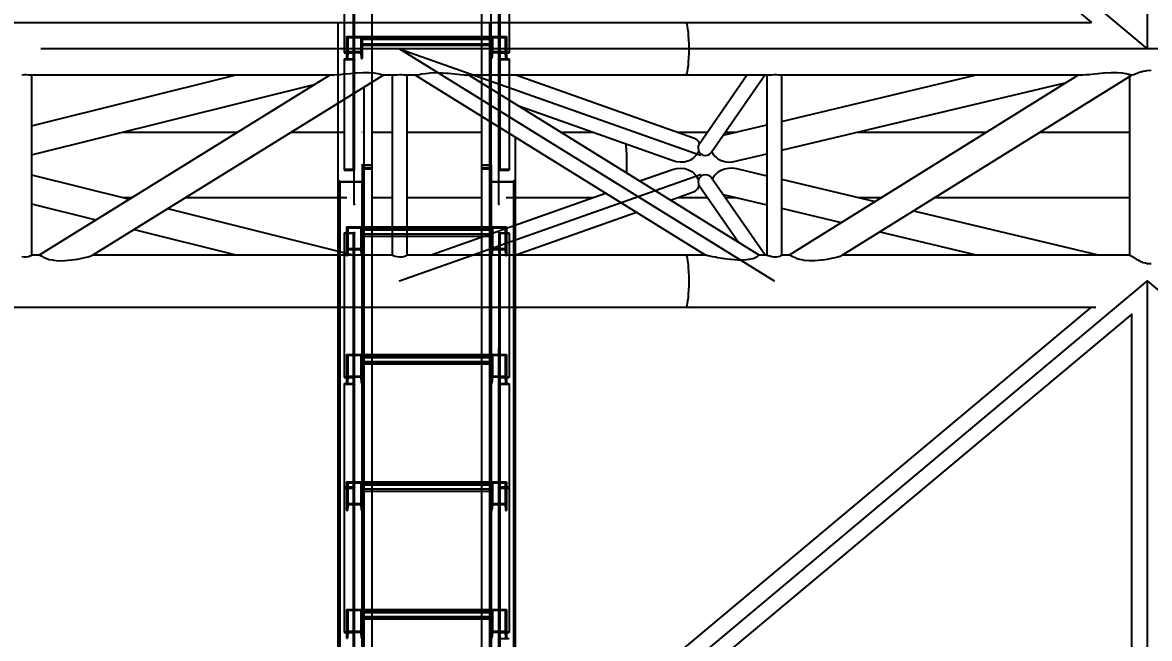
# Model space of a CAD drawing. Header units: millimetres. Extents: x 150209.93 to 150215.05, y 136675.65 to 136679.93.
# Drawn here: x 150213.7888 to 150213.9636, y 136676.7373 to 136676.8328 of the extents above; entities that cross this region are included whole.
import ezdxf

# ---------------------------------------------------------------- set-up
doc = ezdxf.new("R2010")
doc.units = ezdxf.units.MM
doc.header["$LTSCALE"] = 0.25
for name, pattern in [('CENTER', [50.8, 31.75, -6.35, 6.35, -6.35]), ('XKITLINE00', [0]), ('XKITLINE02', [4, 2, -2]), ('XKITLINE03', [6, 3, -1, 1, -1])]:
    doc.linetypes.add(name, pattern=pattern)
doc.styles.add('ROMANS', font='romans.shx')
doc.dimstyles.new('MD300', dxfattribs={"dimtxt": 2.5, "dimasz": 2.5, "dimexe": 1, "dimexo": 1, "dimgap": 0.5, "dimtad": 1, "dimdec": 1, "dimlfac": 50, "dimrnd": 0.5, "dimdsep": 46, "dimtxsty": 'ROMANS', "dimcen": 1, "dimclrd": 146, "dimclre": 146, "dimclrt": 30, "dimadec": 1, "dimazin": 2, "dimtfac": 1, "dimtdec": 1, "dimtmove": 0, "dimatfit": 1, "dimfxl": 1, "dimtolj": 1, "dimtzin": 0, "dimlwd": -1, "dimlwe": -1, "dimarcsym": 0})

# ---------------------------------------------------------------- blocks, each defined once
blk = doc.blocks.new('çatıı')
at = {"color": 116, "linetype": 'XKITLINE02', "true_color": 0x136734}
for p, q in [((24564.99, 7540.27), (24564.99, 5898.21)), ((24565.85, 7540.13), (24565.85, 5898.35)), ((24664.15, 7540.13), (24664.15, 5898.35)), ((24665, 7540.27), (24665, 5898.21)), ((24547.15, 7532.54), (24547.15, 5888.14)), ((24547.68, 7532), (24547.68, 5887.3)), ((24564.91, 7532), (24564.92, 5887.3)), ((24565.45, 7532.54), (24565.45, 5888.14)), ((24566.3, 7532.54), (24566.3, 5960.34)), ((24664.54, 7532.54), (24664.54, 5888.14)), ((24665.07, 7532), (24665.07, 5887.3)), ((24682.31, 7532), (24682.31, 5887.3)), ((24682.84, 7532.54), (24682.84, 5888.14)), ((24683.69, 7532.54), (24683.69, 5921.85)), ((24657.5, 7484.98), (24657.5, 5900.19)), ((24572.5, 7470.57), (24572.5, 5900.19)), ((24551, 6095.14), (24551, 5987.08)), ((24551, 6094.62), (24551, 5987.08)), ((24558.2, 6094.62), (24558.2, 5982.4)), ((24559, 6095.14), (24559, 5982.4)), ((24670.98, 6095.14), (24670.98, 5982.4)), ((24671.78, 6094.62), (24671.78, 5982.4)), ((24678.98, 6095.14), (24678.98, 5987.08)), ((24546.3, 6010.57), (24546.3, 5888.14)), ((24572.5, 6010.57), (24572.5, 5964.17)), ((24657.5, 6010.57), (24657.5, 5938.07)), ((24663.69, 6010.57), (24663.69, 5888.14)), ((24552.99, 5999.64), (24552.99, 5988.09)), ((24552.99, 5999.64), (24552.99, 5994.17)), ((24552.99, 5999.64), (24564.99, 5999.64)), ((24552.99, 5994.17), (24552.99, 5982.61)), ((24552.99, 5994.17), (24553.67, 5994.17)), ((24554.06, 5998.95), (24553.67, 5994.17)), ((24553.67, 5994.17), (24553.67, 5982.61)), ((24554.06, 5998.95), (24554.06, 5987.39)), ((24554.06, 5998.95), (24563.93, 5998.95)), ((24563.93, 5998.95), (24563.93, 5987.39)), ((24563.93, 5998.95), (24564.31, 5994.17)), ((24564.31, 5994.17), (24564.31, 5982.61)), ((24564.31, 5994.17), (24564.99, 5994.17)), ((24564.99, 5999.64), (24564.99, 5988.09)), ((24564.99, 5999.64), (24564.99, 5994.17)), ((24564.99, 5999.64), (24664.97, 5999.64)), ((24564.99, 5999.64), (24564.99, 5992.94)), ((24564.99, 5998.84), (24664.97, 5998.84)), ((24564.99, 5998.41), (24664.97, 5998.41)), ((24564.99, 5997.82), (24664.97, 5997.82)), ((24564.99, 5994.17), (24564.99, 5982.61)), ((24564.99, 5994.17), (24664.97, 5994.17)), ((24564.99, 5994.1), (24664.97, 5994.1)), ((24664.97, 5999.64), (24664.97, 5992.94)), ((24664.97, 5999.64), (24664.97, 5994.17)), ((24664.97, 5999.64), (24676.97, 5999.64)), ((24664.97, 5999.64), (24664.97, 5988.09)), ((24664.97, 5994.17), (24665.65, 5994.17)), ((24664.97, 5994.17), (24664.97, 5982.61)), ((24666.04, 5998.95), (24665.65, 5994.17)), ((24665.65, 5994.17), (24665.65, 5982.61)), ((24666.04, 5998.95), (24675.91, 5998.95)), ((24666.04, 5998.95), (24666.04, 5987.39)), ((24675.91, 5998.95), (24676.29, 5994.17)), ((24675.91, 5998.95), (24675.91, 5987.39)), ((24676.29, 5994.17), (24676.97, 5994.17)), ((24676.29, 5994.17), (24676.29, 5982.61)), ((24676.97, 5999.64), (24676.97, 5994.17)), ((24676.97, 5999.64), (24676.97, 5988.09)), ((24676.97, 5994.17), (24676.97, 5982.61)), ((24551, 5987.6), (24559, 5987.6)), ((24551, 5987.08), (24558.2, 5987.08)), ((24552.99, 5988.09), (24552.99, 5982.61)), ((24552.99, 5988.09), (24564.99, 5988.09)), ((24554.06, 5987.39), (24553.67, 5982.61)), ((24554.06, 5987.39), (24563.93, 5987.39)), ((24558.2, 5988.18), (24558.2, 5896.84)), ((24558.2, 5988.18), (24559, 5988.18)), ((24558.2, 5987.08), (24558.2, 5982.4)), ((24559, 5988.18), (24559, 5896.2)), ((24563.93, 5987.39), (24564.31, 5982.61)), ((24564.99, 5993.01), (24664.97, 5993.01)), ((24564.99, 5992.94), (24664.97, 5992.94)), ((24564.99, 5988.09), (24564.99, 5982.61)), ((24664.97, 5988.09), (24664.97, 5982.61)), ((24664.97, 5988.09), (24676.97, 5988.09)), ((24666.04, 5987.39), (24665.65, 5982.61)), ((24666.04, 5987.39), (24675.91, 5987.39)), ((24670.98, 5988.18), (24670.98, 5980.12)), ((24670.98, 5988.18), (24671.78, 5988.18)), ((24670.98, 5988.18), (24670.98, 5896.2)), ((24670.98, 5987.6), (24678.98, 5987.6)), ((24671.78, 5988.18), (24671.78, 5982.46)), ((24671.78, 5988.18), (24671.78, 5896.84)), ((24671.78, 5987.08), (24678.98, 5987.08)), ((24675.91, 5987.39), (24676.29, 5982.61)), ((24676.97, 5988.09), (24676.97, 5982.61)), ((24551, 5982.46), (24551, 5896.2)), ((24551, 5982.46), (24558.2, 5982.46)), ((24551, 5981.82), (24559, 5981.82)), ((24552.99, 5982.61), (24553.67, 5982.61)), ((24558.2, 5982.4), (24559, 5982.4)), ((24564.31, 5982.61), (24564.99, 5982.61)), ((24664.97, 5982.61), (24665.65, 5982.61)), ((24670.98, 5982.4), (24671.78, 5982.4)), ((24670.98, 5981.82), (24678.98, 5981.82)), ((24671.78, 5982.46), (24678.98, 5982.46)), ((24676.29, 5982.61), (24676.97, 5982.61)), ((24678.98, 5982.46), (24678.98, 5980.12)), ((24678.98, 5982.46), (24678.98, 5896.2)), ((24558.2, 5902.56), (24559, 5902.56)), ((24558.2, 5902.56), (24558.2, 5896.84)), ((24559, 5902.56), (24559, 5896.2)), ((24564.99, 5900.27), (24572.5, 5900.27)), ((24564.99, 5900.27), (24564.99, 5887.43)), ((24564.99, 5900.27), (24572.5, 5900.27)), ((24564.99, 5898.21), (24564.99, 4257.26)), ((24564.99, 5898.21), (24566.3, 5898.21)), ((24564.99, 5897.26), (24566.3, 5897.26)), ((24565.85, 5900.13), (24572.5, 5900.19)), ((24565.85, 5900.07), (24572.5, 5900.15)), ((24565.85, 5900.07), (24565.85, 5856.9)), ((24565.85, 5898.35), (24572.5, 5898.3)), ((24565.85, 5898.21), (24565.85, 4257.47)), ((24565.85, 5897.47), (24566.3, 5897.46)), ((24572.5, 5900.27), (24572.5, 5897.39)), ((24572.5, 5900.27), (24572.5, 5900.19)), ((24572.5, 5897.39), (24572.5, 5858.38)), ((24572.5, 5897.26), (24572.5, 5789.97)), ((24657.5, 5900.27), (24665, 5900.27)), ((24657.5, 5900.27), (24657.5, 5898.21)), ((24657.5, 5900.27), (24665, 5900.27)), ((24657.5, 5900.27), (24657.5, 5900.19)), ((24657.5, 5900.19), (24664.15, 5900.13)), ((24657.5, 5900.15), (24664.15, 5900.07)), ((24657.5, 5898.3), (24664.15, 5898.35)), ((24657.5, 5898.3), (24657.5, 5898.21)), ((24657.5, 5897.39), (24657.5, 4260.15)), ((24663.69, 5898.21), (24665, 5898.21)), ((24663.69, 5897.46), (24664.15, 5897.47)), ((24663.69, 5897.26), (24665, 5897.26)), ((24664.15, 5900.07), (24664.15, 4257.47)), ((24665, 5900.27), (24665, 4257.26)), ((24670.98, 5902.56), (24671.78, 5902.56)), ((24551, 5896.84), (24558.2, 5896.84)), ((24551, 5896.84), (24551, 5896.2)), ((24551, 5896.2), (24559, 5896.2)), ((24670.98, 5896.2), (24678.98, 5896.2)), ((24671.78, 5896.84), (24678.98, 5896.84)), ((24546.3, 5888.14), (24547.15, 5888.14)), ((24546.3, 5888.14), (24546.3, 5887.19)), ((24546.3, 5888.14), (24547.15, 5888.14)), ((24547.15, 5888.14), (24547.15, 4258.3)), ((24547.15, 5888.14), (24547.68, 5887.3)), ((24547.15, 5888.14), (24547.68, 5887.3)), ((24547.68, 5887.3), (24547.68, 4257.8)), ((24547.68, 5887.3), (24564.91, 5887.3)), ((24547.68, 5887.3), (24564.92, 5887.3)), ((24565.45, 5888.14), (24564.91, 5887.3)), ((24564.91, 5887.3), (24564.92, 4257.8)), ((24565.45, 5888.14), (24564.92, 5887.3)), ((24565.45, 5888.14), (24565.45, 4258.3)), ((24565.45, 5888.14), (24566.3, 5888.14)), ((24565.45, 5888.14), (24566.3, 5888.14)), ((24566.3, 5888.14), (24566.3, 4320.34)), ((24663.69, 5888.14), (24664.54, 5888.14)), ((24663.69, 5888.14), (24663.69, 5887.19)), ((24663.69, 5888.14), (24664.54, 5888.14)), ((24664.54, 5888.14), (24664.54, 4187.82)), ((24664.54, 5888.14), (24665.07, 5887.3)), ((24664.54, 5888.14), (24665.07, 5887.3)), ((24665.07, 5887.3), (24665.07, 4186.75)), ((24665.07, 5887.3), (24682.31, 5887.3)), ((24665.07, 5887.3), (24682.31, 5887.3)), ((24682.84, 5888.14), (24682.31, 5887.3)), ((24682.84, 5888.14), (24682.31, 5887.3)), ((24682.31, 5887.3), (24682.31, 4203.68)), ((24682.84, 5888.14), (24682.84, 4205.79)), ((24682.84, 5888.14), (24683.69, 5888.14)), ((24682.84, 5888.14), (24683.69, 5888.14)), ((24683.69, 5888.14), (24683.69, 4204.83)), ((24683.69, 5853.61), (24683.69, 5789.97)), ((24551, 5847.67), (24551, 5735.36)), ((24551, 5847.67), (24559, 5847.67)), ((24551, 5847.18), (24558.2, 5847.18)), ((24552.99, 5852.2), (24552.99, 5835.32)), ((24552.99, 5846.76), (24552.99, 5830.57)), ((24552.99, 5852.2), (24552.99, 5846.76)), ((24552.99, 5852.2), (24564.99, 5852.2)), ((24552.99, 5846.76), (24553.67, 5846.76)), ((24553.67, 5846.76), (24553.67, 5829.88)), ((24554.06, 5851.51), (24553.67, 5846.76)), ((24554.06, 5851.51), (24554.06, 5834.63)), ((24554.06, 5851.51), (24563.93, 5851.51)), ((24558.2, 5847.18), (24558.2, 5730.94)), ((24559, 5847.67), (24559, 5730.94)), ((24563.93, 5851.51), (24563.93, 5834.63)), ((24563.93, 5851.51), (24564.31, 5846.76)), ((24564.31, 5846.76), (24564.31, 5829.88)), ((24564.31, 5846.76), (24564.99, 5846.76)), ((24564.99, 5852.2), (24564.99, 5835.32)), ((24564.99, 5846.76), (24564.99, 5830.57)), ((24564.99, 5852.2), (24564.99, 5846.76)), ((24564.99, 5852.2), (24572.5, 5852.2)), ((24564.99, 5852.2), (24564.99, 5844.95)), ((24564.99, 5851.35), (24664.97, 5851.35)), ((24564.99, 5850.39), (24572.5, 5850.39)), ((24564.99, 5849.86), (24664.97, 5849.86)), ((24564.99, 5846.76), (24664.97, 5846.76)), ((24564.99, 5846.66), (24664.97, 5846.66)), ((24564.99, 5845.06), (24664.97, 5845.06)), ((24564.99, 5844.95), (24572.5, 5844.95)), ((24588.25, 5852.2), (24599.65, 5852.2)), ((24588.25, 5850.39), (24599.65, 5850.39)), ((24588.25, 5844.95), (24599.65, 5844.95)), ((24657.5, 5852.2), (24664.97, 5852.2)), ((24657.5, 5850.39), (24664.97, 5850.39)), ((24657.5, 5844.95), (24664.97, 5844.95)), ((24663.69, 5846.54), (24663.69, 5789.97)), ((24664.97, 5852.2), (24664.97, 5844.95)), ((24664.97, 5852.2), (24664.97, 5846.76)), ((24664.97, 5852.2), (24676.97, 5852.2)), ((24664.97, 5847.38), (24664.97, 5830.57)), ((24664.97, 5846.76), (24665.65, 5846.76)), ((24664.97, 5846.76), (24664.97, 5829.88)), ((24666.04, 5851.51), (24665.65, 5846.76)), ((24665.65, 5846.76), (24665.65, 5829.88)), ((24666.04, 5851.51), (24675.91, 5851.51)), ((24666.04, 5851.51), (24666.04, 5834.63)), ((24670.98, 5847.67), (24670.98, 5842.76)), ((24670.98, 5847.67), (24678.98, 5847.67)), ((24670.98, 5847.67), (24670.98, 5730.94)), ((24671.78, 5847.18), (24671.78, 5842.76)), ((24671.78, 5847.18), (24678.98, 5847.18)), ((24671.78, 5847.18), (24671.78, 5730.94)), ((24675.91, 5851.51), (24676.29, 5846.76)), ((24675.91, 5851.51), (24675.91, 5834.63)), ((24676.29, 5846.76), (24676.97, 5846.76)), ((24676.29, 5846.76), (24676.29, 5829.88)), ((24676.97, 5852.2), (24676.97, 5846.76)), ((24676.97, 5851.23), (24676.97, 5830.57)), ((24676.97, 5846.76), (24676.97, 5829.88)), ((24678.98, 5847.67), (24678.98, 5847.18)), ((24678.98, 5847.67), (24678.98, 5735.36)), ((24558.2, 5842.76), (24559, 5842.76)), ((24657.5, 5844.35), (24657.5, 5789.97)), ((24670.98, 5842.76), (24671.78, 5842.76)), ((24546.3, 5833.43), (24546.3, 5789.97)), ((24552.99, 5835.32), (24552.99, 5829.88)), ((24552.99, 5835.32), (24564.99, 5835.32)), ((24552.99, 5829.88), (24553.67, 5829.88)), ((24554.06, 5834.63), (24553.67, 5829.88)), ((24554.06, 5834.63), (24563.93, 5834.63)), ((24563.93, 5834.63), (24564.31, 5829.88)), ((24564.31, 5829.88), (24564.99, 5829.88)), ((24564.99, 5835.32), (24564.99, 5829.88)), ((24566.3, 5830.57), (24566.3, 5789.97)), ((24664.97, 5835.32), (24676.97, 5835.32)), ((24664.97, 5829.88), (24665.65, 5829.88)), ((24666.04, 5834.63), (24665.65, 5829.88)), ((24666.04, 5834.63), (24675.91, 5834.63)), ((24675.91, 5834.63), (24676.29, 5829.88)), ((24676.29, 5829.88), (24676.97, 5829.88)), ((24552.99, 5753.34), (24552.99, 5736.46)), ((24552.99, 5753.34), (24552.99, 5747.91)), ((24552.99, 5753.34), (24564.99, 5753.34)), ((24554.06, 5752.65), (24553.67, 5747.91)), ((24554.06, 5752.65), (24554.06, 5735.77)), ((24554.06, 5752.65), (24563.93, 5752.65)), ((24563.93, 5752.65), (24563.93, 5735.77)), ((24563.93, 5752.65), (24564.31, 5747.91)), ((24564.99, 5753.34), (24564.99, 5736.46)), ((24564.99, 5753.34), (24564.99, 5747.91)), ((24564.99, 5753.34), (24572.5, 5753.34)), ((24564.99, 5753.34), (24564.99, 5746.1)), ((24564.99, 5752.49), (24664.97, 5752.49)), ((24564.99, 5751.53), (24572.5, 5751.53)), ((24564.99, 5751), (24664.97, 5751)), ((24657.5, 5753.34), (24664.97, 5753.34)), ((24657.5, 5751.53), (24664.97, 5751.53)), ((24664.97, 5753.34), (24664.97, 5746.1)), ((24664.97, 5753.34), (24664.97, 5747.91)), ((24664.97, 5753.34), (24676.97, 5753.34)), ((24664.97, 5753.34), (24664.97, 5736.46)), ((24666.04, 5752.65), (24665.65, 5747.91)), ((24666.04, 5752.65), (24675.91, 5752.65)), ((24666.04, 5752.65), (24666.04, 5735.77)), ((24675.91, 5752.65), (24676.29, 5747.91)), ((24675.91, 5752.65), (24675.91, 5735.77)), ((24676.97, 5753.34), (24676.97, 5747.91)), ((24676.97, 5753.34), (24676.97, 5735.85)), ((24552.99, 5747.91), (24552.99, 5731.02)), ((24552.99, 5747.91), (24553.67, 5747.91)), ((24553.67, 5747.91), (24553.67, 5731.02)), ((24564.31, 5747.91), (24564.31, 5731.02)), ((24564.31, 5747.91), (24564.99, 5747.91)), ((24564.99, 5747.91), (24564.99, 5731.02)), ((24564.99, 5747.91), (24664.97, 5747.91)), ((24564.99, 5747.8), (24664.97, 5747.8)), ((24564.99, 5746.2), (24664.97, 5746.2)), ((24564.99, 5746.1), (24572.5, 5746.1)), ((24657.5, 5746.1), (24664.97, 5746.1)), ((24664.97, 5747.91), (24665.65, 5747.91)), ((24664.97, 5747.91), (24664.97, 5731.02)), ((24665.65, 5747.91), (24665.65, 5731.02)), ((24676.29, 5747.91), (24676.97, 5747.91)), ((24676.29, 5747.91), (24676.29, 5731.02)), ((24676.97, 5747.91), (24676.97, 5731.02)), ((24551, 5735.85), (24551, 5735.36)), ((24551, 5735.85), (24559, 5735.85)), ((24551, 5735.36), (24558.2, 5735.36)), ((24552.99, 5736.46), (24552.99, 5731.02)), ((24552.99, 5736.46), (24564.99, 5736.46)), ((24552.99, 5731.02), (24553.67, 5731.02)), ((24554.06, 5735.77), (24553.67, 5731.02)), ((24554.06, 5735.77), (24563.93, 5735.77)), ((24558.2, 5736.69), (24558.2, 5650.62)), ((24558.2, 5736.69), (24559, 5736.69)), ((24558.2, 5735.36), (24558.2, 5730.94)), ((24559, 5736.69), (24559, 5649.96)), ((24559, 5735.85), (24559, 5730.94)), ((24563.93, 5735.77), (24564.31, 5731.02)), ((24564.31, 5731.02), (24564.99, 5731.02)), ((24564.99, 5736.46), (24564.99, 5731.02)), ((24664.97, 5736.46), (24664.97, 5731.02)), ((24664.97, 5736.46), (24676.97, 5736.46)), ((24664.97, 5731.02), (24665.65, 5731.02)), ((24666.04, 5735.77), (24665.65, 5731.02)), ((24666.04, 5735.77), (24675.91, 5735.77)), ((24670.98, 5736.69), (24670.98, 5730.1)), ((24670.98, 5736.69), (24671.78, 5736.69)), ((24670.98, 5736.69), (24670.98, 5649.96)), ((24670.98, 5735.85), (24678.98, 5735.85)), ((24671.78, 5736.69), (24671.78, 5730.76)), ((24671.78, 5736.69), (24671.78, 5650.62)), ((24671.78, 5735.36), (24678.98, 5735.36)), ((24675.91, 5735.77), (24676.29, 5731.02)), ((24676.29, 5731.02), (24676.97, 5731.02)), ((24551, 5730.76), (24551, 5649.96)), ((24551, 5730.76), (24558.2, 5730.76)), ((24551, 5730.1), (24559, 5730.1)), ((24558.2, 5730.94), (24559, 5730.94)), ((24670.98, 5730.94), (24671.78, 5730.94)), ((24670.98, 5730.1), (24678.98, 5730.1)), ((24671.78, 5730.76), (24678.98, 5730.76)), ((24678.98, 5730.76), (24678.98, 5730.1)), ((24678.98, 5730.76), (24678.98, 5649.96)), ((24552.99, 5654.49), (24552.99, 5637.6)), ((24552.99, 5654.49), (24552.99, 5649.05)), ((24552.99, 5654.49), (24564.99, 5654.49)), ((24554.06, 5653.79), (24553.67, 5649.05)), ((24554.06, 5653.79), (24554.06, 5636.91)), ((24554.06, 5653.79), (24563.93, 5653.79)), ((24558.2, 5656.54), (24559, 5656.54)), ((24558.2, 5656.54), (24558.2, 5650.62)), ((24559, 5656.54), (24559, 5649.96)), ((24563.93, 5653.79), (24563.93, 5636.91)), ((24563.93, 5653.79), (24564.31, 5649.05)), ((24564.99, 5654.49), (24564.99, 5637.6)), ((24564.99, 5654.49), (24564.99, 5649.05)), ((24564.99, 5654.49), (24572.5, 5654.49)), ((24564.99, 5654.49), (24564.99, 5647.24)), ((24564.99, 5653.63), (24664.97, 5653.63)), ((24564.99, 5652.68), (24572.5, 5652.68)), ((24657.5, 5654.49), (24664.97, 5654.49)), ((24657.5, 5652.68), (24664.97, 5652.68)), ((24664.97, 5654.49), (24664.97, 5649.05)), ((24664.97, 5654.49), (24676.97, 5654.49)), ((24664.97, 5654.49), (24664.97, 5637.6)), ((24664.97, 5654.49), (24664.97, 5647.24)), ((24666.04, 5653.79), (24665.65, 5649.05)), ((24666.04, 5653.79), (24675.91, 5653.79)), ((24666.04, 5653.79), (24666.04, 5636.91)), ((24670.98, 5656.54), (24671.78, 5656.54)), ((24675.91, 5653.79), (24676.29, 5649.05)), ((24675.91, 5653.79), (24675.91, 5636.91)), ((24676.97, 5654.49), (24676.97, 5649.05)), ((24676.97, 5654.49), (24676.97, 5637.6)), ((24551, 5650.62), (24558.2, 5650.62)), ((24551, 5650.62), (24551, 5649.96)), ((24551, 5649.96), (24559, 5649.96)), ((24551, 5649.96), (24551, 5537.64)), ((24551, 5649.96), (24559, 5649.96)), ((24551, 5649.47), (24558.2, 5649.47)), ((24552.99, 5649.05), (24552.99, 5632.17)), ((24552.99, 5649.05), (24553.67, 5649.05)), ((24553.67, 5649.05), (24553.67, 5632.17)), ((24558.2, 5649.47), (24558.2, 5533.22)), ((24558.2, 5645.05), (24559, 5645.05)), ((24559, 5649.96), (24559, 5533.22)), ((24564.31, 5649.05), (24564.31, 5632.17)), ((24564.31, 5649.05), (24564.99, 5649.05)), ((24564.99, 5652.15), (24664.97, 5652.15)), ((24564.99, 5649.05), (24564.99, 5632.17)), ((24564.99, 5649.05), (24664.97, 5649.05)), ((24564.99, 5648.95), (24664.97, 5648.95)), ((24564.99, 5647.34), (24664.97, 5647.34)), ((24564.99, 5647.24), (24572.5, 5647.24)), ((24657.5, 5647.24), (24664.97, 5647.24)), ((24664.97, 5649.05), (24665.65, 5649.05)), ((24664.97, 5649.05), (24664.97, 5632.17)), ((24665.65, 5649.05), (24665.65, 5632.17)), ((24670.98, 5649.96), (24678.98, 5649.96)), ((24670.98, 5649.96), (24670.98, 5533.22)), ((24670.98, 5649.96), (24678.98, 5649.96)), ((24670.98, 5645.05), (24671.78, 5645.05)), ((24671.78, 5650.62), (24678.98, 5650.62)), ((24671.78, 5649.47), (24671.78, 5645.05)), ((24671.78, 5649.47), (24678.98, 5649.47)), ((24671.78, 5649.47), (24671.78, 5533.22)), ((24676.29, 5649.05), (24676.97, 5649.05)), ((24676.29, 5649.05), (24676.29, 5632.17)), ((24676.97, 5649.05), (24676.97, 5632.17)), ((24678.98, 5649.96), (24678.98, 5649.47)), ((24678.98, 5649.96), (24678.98, 5537.64)), ((24552.99, 5637.6), (24552.99, 5632.17)), ((24552.99, 5637.6), (24564.99, 5637.6)), ((24554.06, 5636.91), (24553.67, 5632.17)), ((24554.06, 5636.91), (24563.93, 5636.91)), ((24563.93, 5636.91), (24564.31, 5632.17)), ((24564.99, 5637.6), (24564.99, 5632.17)), ((24664.97, 5637.6), (24664.97, 5632.17)), ((24664.97, 5637.6), (24676.97, 5637.6)), ((24666.04, 5636.91), (24665.65, 5632.17)), ((24666.04, 5636.91), (24675.91, 5636.91)), ((24670.98, 5637.6), (24670.98, 5538.13)), ((24675.91, 5636.91), (24676.29, 5632.17)), ((24676.97, 5637.6), (24676.97, 5632.17)), ((24552.99, 5632.17), (24553.67, 5632.17)), ((24564.31, 5632.17), (24564.99, 5632.17)), ((24664.97, 5632.17), (24665.65, 5632.17)), ((24676.29, 5632.17), (24676.97, 5632.17)), ((24552.99, 5555.63), (24552.99, 5538.75)), ((24552.99, 5555.63), (24552.99, 5550.19)), ((24552.99, 5555.63), (24564.99, 5555.63)), ((24552.99, 5550.19), (24552.99, 5533.31)), ((24552.99, 5550.19), (24553.67, 5550.19)), ((24554.06, 5554.94), (24553.67, 5550.19)), ((24553.67, 5550.19), (24553.67, 5533.31)), ((24554.06, 5554.94), (24554.06, 5538.05)), ((24554.06, 5554.94), (24563.93, 5554.94)), ((24563.93, 5554.94), (24563.93, 5538.05)), ((24563.93, 5554.94), (24564.31, 5550.19)), ((24564.31, 5550.19), (24564.31, 5533.31)), ((24564.31, 5550.19), (24564.99, 5550.19)), ((24564.99, 5555.63), (24564.99, 5538.75)), ((24564.99, 5555.63), (24564.99, 5550.19)), ((24564.99, 5555.63), (24572.5, 5555.63)), ((24564.99, 5555.63), (24564.99, 5548.38)), ((24564.99, 5554.78), (24664.97, 5554.78)), ((24564.99, 5553.82), (24572.5, 5553.82)), ((24564.99, 5553.29), (24664.97, 5553.29)), ((24564.99, 5550.19), (24564.99, 5533.31)), ((24564.99, 5550.19), (24664.97, 5550.19)), ((24564.99, 5550.09), (24664.97, 5550.09)), ((24564.99, 5548.48), (24664.97, 5548.48)), ((24564.99, 5548.38), (24572.5, 5548.38)), ((24657.5, 5555.63), (24664.97, 5555.63)), ((24657.5, 5553.82), (24664.97, 5553.82)), ((24657.5, 5548.38), (24664.97, 5548.38)), ((24664.97, 5555.63), (24664.97, 5548.38)), ((24664.97, 5555.63), (24664.97, 5550.19)), ((24664.97, 5555.63), (24676.97, 5555.63)), ((24664.97, 5555.63), (24664.97, 5538.75)), ((24664.97, 5550.19), (24665.65, 5550.19)), ((24664.97, 5550.19), (24664.97, 5533.31)), ((24666.04, 5554.94), (24665.65, 5550.19)), ((24665.65, 5550.19), (24665.65, 5533.31)), ((24666.04, 5554.94), (24675.91, 5554.94)), ((24666.04, 5554.94), (24666.04, 5538.05)), ((24675.91, 5554.94), (24676.29, 5550.19)), ((24675.91, 5554.94), (24675.91, 5538.05)), ((24676.29, 5550.19), (24676.97, 5550.19)), ((24676.29, 5550.19), (24676.29, 5533.31)), ((24676.97, 5555.63), (24676.97, 5550.19)), ((24676.97, 5555.63), (24676.97, 5538.13)), ((24676.97, 5550.19), (24676.97, 5533.31)), ((24552.99, 5538.75), (24552.99, 5533.31)), ((24552.99, 5538.75), (24564.99, 5538.75)), ((24558.2, 5538.97), (24558.2, 5452.9)), ((24558.2, 5538.97), (24559, 5538.97)), ((24559, 5538.97), (24559, 5452.24)), ((24564.99, 5538.75), (24564.99, 5533.31)), ((24664.97, 5538.75), (24664.97, 5533.31)), ((24664.97, 5538.75), (24676.97, 5538.75)), ((24670.98, 5538.97), (24670.98, 5532.39)), ((24670.98, 5538.97), (24671.78, 5538.97)), ((24670.98, 5538.97), (24670.98, 5452.24)), ((24671.78, 5538.97), (24671.78, 5533.05)), ((24671.78, 5538.97), (24671.78, 5452.9)), ((24551, 5538.13), (24551, 5537.64)), ((24551, 5538.13), (24559, 5538.13)), ((24551, 5537.64), (24558.2, 5537.64)), ((24552.99, 5533.31), (24553.67, 5533.31)), ((24554.06, 5538.05), (24553.67, 5533.31)), ((24554.06, 5538.05), (24563.93, 5538.05)), ((24558.2, 5537.64), (24558.2, 5533.22)), ((24558.2, 5533.22), (24559, 5533.22)), ((24559, 5538.13), (24559, 5533.22)), ((24563.93, 5538.05), (24564.31, 5533.31)), ((24564.31, 5533.31), (24564.99, 5533.31)), ((24664.97, 5533.31), (24665.65, 5533.31)), ((24666.04, 5538.05), (24665.65, 5533.31)), ((24666.04, 5538.05), (24675.91, 5538.05)), ((24670.98, 5538.13), (24678.98, 5538.13)), ((24670.98, 5533.22), (24671.78, 5533.22)), ((24671.78, 5537.64), (24678.98, 5537.64)), ((24671.78, 5533.05), (24678.98, 5533.05)), ((24675.91, 5538.05), (24676.29, 5533.31)), ((24676.29, 5533.31), (24676.97, 5533.31))]:
    blk.add_line(p, q, dxfattribs=at)
at = {"color": 1, "linetype": 'XKITLINE03'}
for p, q in [((24564.99, 7540.27), (24564.99, 5900.27)), ((24665, 5900.27), (24665, 7540.27)), ((24559, 5869.63), (24559, 7535.89)), ((24670.99, 5869.63), (24670.99, 7535.89)), ((24559, 5987.6), (24559, 6095.14)), ((24670.98, 6095.14), (24670.98, 5987.6)), ((24564.99, 5988.09), (24564.99, 5999.64)), ((24664.97, 5998.41), (24564.99, 5998.41)), ((24664.97, 5999.64), (24664.97, 5988.09)), ((24559, 5896.2), (24559, 5981.82)), ((24670.98, 5981.82), (24670.98, 5896.2)), ((24559, 4258.02), (24559, 5897.87)), ((24564.99, 5900.27), (24564.99, 4260.27)), ((24665, 4260.27), (24665, 5900.27)), ((24670.99, 4258.02), (24670.99, 5897.87)), ((24559, 5735.85), (24559, 5847.67)), ((24564.99, 5835.32), (24564.99, 5852.2)), ((24664.97, 5850.39), (24564.99, 5850.39)), ((24664.97, 5852.2), (24664.97, 5835.32)), ((24670.98, 5847.67), (24670.98, 5735.85)), ((24564.99, 5736.46), (24564.99, 5753.34)), ((24664.97, 5751.53), (24564.99, 5751.53)), ((24664.97, 5753.34), (24664.97, 5736.46)), ((24559, 5649.96), (24559, 5730.1)), ((24670.98, 5730.1), (24670.98, 5649.96)), ((24564.99, 5637.6), (24564.99, 5654.49)), ((24664.97, 5652.68), (24564.99, 5652.68)), ((24664.97, 5654.49), (24664.97, 5637.6)), ((24559, 5538.13), (24559, 5649.96)), ((24670.98, 5649.96), (24670.98, 5538.13)), ((24564.99, 5538.75), (24564.99, 5555.63)), ((24664.97, 5553.82), (24564.99, 5553.82)), ((24664.97, 5555.63), (24664.97, 5538.75))]:
    blk.add_line(p, q, dxfattribs=at)
at = {"color": 8, "linetype": 'CENTER'}
for p, q in [((23430, 7450.27), (25173.61, 5990.27)), ((25173.61, 7450.27), (25173.61, 5990.27)), ((24815.89, 5990.27), (23430, 5990.27)), ((24593.95, 5990.27), (24827.33, 5907.77)), ((24593.95, 5990.27), (24884.52, 5810.27)), ((26261.35, 5990.27), (24815.89, 5990.27)), ((24593.95, 5810.27), (24827.33, 5892.77)), ((25173.61, 5810.27), (23430, 4350.27)), ((25173.61, 5810.27), (26903.05, 4350.27)), ((25173.61, 5810.27), (25173.61, 4350.27))]:
    blk.add_line(p, q, dxfattribs=at)
at = {"color": 8, "linetype": 'XKITLINE00'}
for p, q in [((23506.2, 7370.58), (25130.41, 6010.56)), ((23551.38, 6010.57), (24815.89, 6010.57)), ((24815.89, 6010.57), (24816.29, 6010.27)), ((24815.89, 6010.57), (24816.29, 6010.27)), ((24815.89, 6010.57), (25130.37, 6010.57)), ((24816.29, 6010.27), (24816.69, 6009.35)), ((24816.29, 6010.27), (24816.69, 6009.35)), ((24816.69, 6009.35), (24817.06, 6007.86)), ((24817.06, 6007.86), (24817.39, 6005.83)), ((24817.39, 6005.83), (24817.68, 6003.32)), ((24817.68, 6003.32), (24817.91, 6000.42)), ((24817.91, 6000.42), (24818.09, 5997.22)), ((24818.09, 5997.22), (24818.19, 5993.8)), ((24818.19, 5993.8), (24818.23, 5990.27)), ((24818.19, 5986.75), (24818.09, 5983.33)), ((24818.23, 5990.27), (24818.19, 5986.75)), ((24817.68, 5977.23), (24817.39, 5974.72)), ((24817.91, 5980.12), (24817.68, 5977.23)), ((24818.09, 5983.33), (24817.91, 5980.12)), ((24301.2, 5970.13), (24302.96, 5970.2)), ((24302.96, 5970.2), (24304.72, 5970.18)), ((24304.72, 5970.18), (24306.31, 5970.1)), ((24306.31, 5970.1), (24307.57, 5969.94)), ((24307.31, 5969.97), (24543.43, 5969.97)), ((24307.57, 5969.94), (24307.74, 5969.9)), ((24307.64, 5969.92), (24308, 5969.95)), ((24307.74, 5969.9), (24308.38, 5969.94)), ((24308, 5969.95), (24308.1, 5969.97)), ((24308.38, 5969.94), (24308.51, 5969.97)), ((24308.66, 5930.45), (24467.34, 5969.97)), ((24308.66, 5969.97), (24308.66, 5830.37)), ((24314.99, 5830.55), (24540.39, 5969.97)), ((24356.1, 5830.31), (24581.87, 5969.97)), ((24541.35, 5969.97), (24542.78, 5969.9)), ((24542.31, 5969.97), (24543.05, 5969.94)), ((24542.78, 5969.9), (24543.13, 5969.95)), ((24543.13, 5969.95), (24546.42, 5970.25)), ((24546.42, 5970.25), (24548.35, 5970.38)), ((24548.35, 5970.38), (24550.71, 5970.71)), ((24550.71, 5970.71), (24555.65, 5971.2)), ((24555.65, 5971.2), (24559.57, 5971.46)), ((24559.57, 5971.46), (24560.79, 5971.59)), ((24560.79, 5971.59), (24565.9, 5971.87)), ((24565.9, 5971.87), (24570.41, 5971.83)), ((24570.41, 5971.83), (24574.11, 5971.49)), ((24574.11, 5971.49), (24574.2, 5971.46)), ((24574.2, 5971.46), (24577.22, 5971.1)), ((24577.22, 5971.1), (24579.37, 5970.57)), ((24579.37, 5970.57), (24579.68, 5970.38)), ((24579.68, 5970.38), (24580.9, 5970.18)), ((24580.9, 5970.18), (24581.51, 5969.9)), ((24581.34, 5969.97), (24590.49, 5969.97)), ((24581.51, 5969.9), (24581.62, 5969.91)), ((24581.62, 5969.91), (24581.84, 5969.97)), ((24588.25, 5969.97), (24588.25, 5830.54)), ((24588.75, 5969.97), (24589.34, 5969.93)), ((24589.17, 5969.97), (24589.66, 5969.94)), ((24589.34, 5969.93), (24590, 5969.9)), ((24589.66, 5969.94), (24590.11, 5969.92)), ((24590, 5969.9), (24590.6, 5969.99)), ((24590.6, 5969.99), (24592.19, 5970.13)), ((24592.19, 5970.13), (24593.95, 5970.2)), ((24593.95, 5970.2), (24595.71, 5970.19)), ((24595.71, 5970.19), (24597.3, 5970.1)), ((24597.3, 5970.1), (24598.56, 5969.94)), ((24598.3, 5969.97), (24607.17, 5969.97)), ((24598.56, 5969.94), (24598.73, 5969.9)), ((24598.63, 5969.93), (24598.99, 5969.95)), ((24598.73, 5969.9), (24599.37, 5969.94)), ((24598.99, 5969.95), (24599.09, 5969.97)), ((24599.37, 5969.94), (24599.49, 5969.97)), ((24599.65, 5969.97), (24599.65, 5830.38)), ((24605.99, 5969.97), (24830.98, 5830.6)), ((24606.16, 5969.96), (24606.94, 5969.88)), ((24606.94, 5969.88), (24607.25, 5970.01)), ((24607.09, 5969.97), (24607.14, 5969.96)), ((24607.25, 5970.01), (24608.99, 5970.26)), ((24608.99, 5970.26), (24609.48, 5970.3)), ((24609.48, 5970.3), (24611.19, 5970.76)), ((24611.19, 5970.76), (24614.23, 5971.19)), ((24614.23, 5971.19), (24616.15, 5971.33)), ((24616.15, 5971.33), (24617.88, 5971.56)), ((24617.88, 5971.56), (24622.16, 5971.74)), ((24622.16, 5971.74), (24627.02, 5971.62)), ((24627.02, 5971.62), (24630.56, 5971.33)), ((24630.56, 5971.33), (24632.11, 5971.25)), ((24632.11, 5971.25), (24636.89, 5970.85)), ((24636.89, 5970.85), (24641.33, 5970.3)), ((24641.33, 5970.3), (24644.52, 5970.06)), ((24644.52, 5970.06), (24645.95, 5969.88)), ((24645.2, 5969.97), (24815.89, 5969.97)), ((24645.56, 5969.93), (24645.69, 5969.94)), ((24645.69, 5969.94), (24645.85, 5969.97)), ((24645.95, 5969.88), (24646.61, 5969.93)), ((24646.61, 5969.93), (24646.8, 5969.97)), ((24647.44, 5969.97), (24872.68, 5830.44)), ((24684.13, 5969.97), (24822.63, 5921.02)), ((24815.89, 5969.97), (24816.29, 5970.28)), ((24815.89, 5969.97), (24816.29, 5970.28)), ((24815.89, 5969.97), (24881.17, 5969.97)), ((24816.69, 5971.2), (24816.29, 5970.28)), ((24816.69, 5971.2), (24816.29, 5970.28)), ((24817.06, 5972.69), (24816.69, 5971.2)), ((24817.39, 5974.72), (24817.06, 5972.69)), ((24863.52, 5969.97), (24826.2, 5916.13)), ((24877.38, 5969.97), (24835.51, 5909.57)), ((24878.82, 5969.97), (24878.82, 5830.55)), ((24879.42, 5969.97), (24879.91, 5969.94)), ((24879.83, 5969.97), (24880.23, 5969.94)), ((24879.91, 5969.94), (24880.77, 5969.9)), ((24880.23, 5969.94), (24880.87, 5969.92)), ((24880.77, 5969.9), (24881.17, 5969.97)), ((24881.17, 5969.97), (24882.76, 5970.12)), ((24882.76, 5970.12), (24884.52, 5970.2)), ((24884.52, 5970.2), (24886.28, 5970.2)), ((24886.28, 5970.2), (24887.87, 5970.12)), ((24887.87, 5970.12), (24889.13, 5969.97)), ((24889.13, 5969.97), (25123.68, 5969.97)), ((24889.13, 5969.97), (24889.42, 5969.9)), ((24889.32, 5969.93), (24889.56, 5969.94)), ((24889.42, 5969.9), (24889.94, 5969.93)), ((24889.56, 5969.94), (24889.71, 5969.97)), ((24889.94, 5969.93), (24890.12, 5969.97)), ((24890.22, 5933.94), (25041.45, 5969.97)), ((24890.22, 5969.97), (24890.22, 5830.32)), ((24896.46, 5830.57), (25120.36, 5969.97)), ((24937.31, 5830.29), (25161.12, 5969.64)), ((25121.48, 5969.97), (25122.95, 5969.9)), ((25122.43, 5969.97), (25123.25, 5969.93)), ((25122.95, 5969.9), (25123.04, 5969.91)), ((25123.04, 5969.91), (25126.33, 5970.23)), ((25126.33, 5970.23), (25128.68, 5970.39)), ((25128.68, 5970.39), (25130.55, 5970.65)), ((25130.55, 5970.65), (25135.5, 5971.17)), ((25135.5, 5971.17), (25139.89, 5971.48)), ((25139.89, 5971.48), (25140.62, 5971.56)), ((25140.62, 5971.56), (25145.75, 5971.87)), ((25145.75, 5971.87), (25150.3, 5971.87)), ((25150.3, 5971.87), (25154.03, 5971.56)), ((25154.03, 5971.56), (25154.36, 5971.48)), ((25154.36, 5971.48), (25157.12, 5971.16)), ((25157.12, 5971.16), (25159.28, 5970.64)), ((25159.28, 5970.64), (25159.71, 5970.39)), ((25159.71, 5970.39), (25160.74, 5970.22)), ((25159.96, 5968.92), (25159.96, 5830.6)), ((25160.3, 5969.12), (25160.84, 5969.32)), ((25160.74, 5970.22), (25161.37, 5969.93)), ((25161.31, 5969.87), (25160.84, 5969.32)), ((25160.89, 5969.49), (25161.03, 5969.54)), ((25161.27, 5969.97), (25161.42, 5969.97)), ((25161.31, 5969.87), (25161.42, 5969.98)), ((25161.42, 5969.98), (25162.94, 5970.36)), ((25162.94, 5970.36), (25163.22, 5970.41)), ((25163.22, 5970.41), (25165.1, 5971.15)), ((25165.1, 5971.15), (25166.45, 5971.51)), ((25166.45, 5971.51), (25167.69, 5972.07)), ((25167.69, 5972.07), (25170.57, 5972.91)), ((25170.57, 5972.91), (25172.32, 5973.19)), ((25172.32, 5973.19), (25173.61, 5973.5)), ((25173.61, 5973.5), (25176.65, 5973.64)), ((24308.66, 5907.99), (24528.82, 5962.82)), ((24890.22, 5911.57), (25111.06, 5964.19)), ((24685.74, 5946.25), (24805.48, 5903.92)), ((24379.67, 5925.67), (24468.77, 5925.67)), ((24510.26, 5925.67), (24551, 5925.67)), ((24564.71, 5925.67), (24564.99, 5925.67)), ((24572.5, 5925.67), (24588.25, 5925.67)), ((24599.65, 5925.67), (24657.5, 5925.67)), ((24665, 5925.67), (24665.26, 5925.67)), ((24718.95, 5925.67), (24743.94, 5925.67)), ((24809.45, 5925.67), (24832.81, 5925.67)), ((24844.92, 5923.15), (24878.82, 5931.23)), ((24846.67, 5925.67), (24855.51, 5925.67)), ((24949.41, 5925.67), (25049.21, 5925.67)), ((25090.5, 5925.67), (25159.96, 5925.67)), ((24769.36, 5916.69), (24769.5, 5915.2)), ((24769.5, 5915.2), (24769.74, 5911.81)), ((24822.63, 5921.02), (24824.41, 5919.89)), ((24824.41, 5919.89), (24824.64, 5919.59)), ((24824.64, 5919.59), (24825.74, 5918.38)), ((24825.66, 5915), (24825.49, 5913.46)), ((24825.86, 5915.41), (24825.66, 5915)), ((24825.74, 5918.38), (24826.37, 5916.75)), ((24826.2, 5916.13), (24825.86, 5915.41)), ((24826.37, 5916.75), (24826.47, 5916.57)), ((24826.47, 5916.57), (24826.47, 5916.53)), ((24769.74, 5911.81), (24769.92, 5908.12)), ((24769.92, 5908.12), (24770.02, 5904.25)), ((24820.27, 5904.43), (24822.49, 5906.02)), ((24822.57, 5906.12), (24822.49, 5906.02)), ((24824.35, 5907.92), (24822.57, 5906.12)), ((24825.52, 5909.93), (24824.35, 5907.92)), ((24825.49, 5913.46), (24825.52, 5913.28)), ((24825.52, 5913.28), (24825.68, 5911.61)), ((24825.62, 5910.07), (24825.52, 5909.93)), ((24825.92, 5910.85), (24825.62, 5910.07)), ((24825.68, 5911.61), (24826, 5910.6)), ((24826, 5910.6), (24826.39, 5909.92)), ((24826.39, 5909.92), (24826.55, 5909.77)), ((24826.55, 5909.77), (24827.66, 5908.67)), ((24827.66, 5908.67), (24829.23, 5907.83)), ((24829.23, 5907.83), (24830.97, 5907.5)), ((24830.97, 5907.5), (24832.71, 5907.7)), ((24832.71, 5907.7), (24834.27, 5908.41)), ((24834.27, 5908.41), (24835.51, 5909.57)), ((24836.04, 5910.35), (24836.44, 5909.78)), ((24836.44, 5909.78), (24836.94, 5908.81)), ((24836.94, 5908.81), (24838.7, 5906.77)), ((24838.7, 5906.77), (24839.77, 5905.96)), ((24839.77, 5905.96), (24840.85, 5905.01)), ((24852.26, 5902.53), (24878.82, 5908.86)), ((24770.02, 5904.25), (24770.06, 5900.27)), ((24770.06, 5900.27), (24770.02, 5896.3)), ((24805.48, 5903.92), (24808.44, 5902.96)), ((24805.73, 5896.75), (24808.84, 5897.48)), ((24808.44, 5902.96), (24811.55, 5902.53)), ((24808.84, 5897.48), (24812.04, 5897.68)), ((24811.55, 5902.53), (24814.67, 5902.63)), ((24812.04, 5897.68), (24815.17, 5897.34)), ((24814.67, 5902.63), (24817.62, 5903.28)), ((24815.17, 5897.34), (24818.06, 5896.47)), ((24817.62, 5903.28), (24820.27, 5904.43)), ((24840.85, 5905.01), (24843.33, 5903.63)), ((24843.26, 5896.06), (24846.04, 5897.17)), ((24843.33, 5903.63), (24846.16, 5902.73)), ((24846.04, 5897.17), (24849.08, 5897.77)), ((24846.16, 5902.73), (24849.19, 5902.36)), ((24849.08, 5897.77), (24852.24, 5897.83)), ((24849.19, 5902.36), (24852.26, 5902.53)), ((24852.24, 5897.83), (24855.37, 5897.35)), ((24855.37, 5897.35), (24878.82, 5891.76)), ((24308.66, 5892.61), (24384.7, 5873.67)), ((24770.02, 5896.3), (24769.96, 5894.08)), ((24780.21, 5887.73), (24805.73, 5896.75)), ((24818.06, 5896.47), (24820.59, 5895.12)), ((24820.59, 5895.12), (24821.82, 5894.05)), ((24821.82, 5894.05), (24822.69, 5893.38)), ((24822.69, 5893.38), (24824.33, 5891.38)), ((24824.33, 5891.38), (24824.84, 5890.26)), ((24824.84, 5890.26), (24825.46, 5889.2)), ((24825.46, 5889.2), (24825.68, 5888.35)), ((24825.71, 5888.65), (24825.57, 5887.19)), ((24825.75, 5888.85), (24825.71, 5888.65)), ((24826.62, 5890.33), (24825.75, 5888.85)), ((24826.62, 5890.33), (24826.74, 5890.44)), ((24826.74, 5890.44), (24827.89, 5891.57)), ((24827.89, 5891.57), (24829.47, 5892.4)), ((24829.47, 5892.4), (24831.21, 5892.72)), ((24831.21, 5892.72), (24832.95, 5892.52)), ((24832.95, 5892.52), (24834.51, 5891.81)), ((24834.51, 5891.81), (24835.73, 5890.65)), ((24835.73, 5890.65), (24877.38, 5830.57)), ((24837.21, 5890.44), (24836.6, 5889.4)), ((24837.24, 5890.5), (24837.21, 5890.44)), ((24838.8, 5892.63), (24837.24, 5890.5)), ((24838.8, 5892.63), (24840.66, 5894.25)), ((24840.9, 5894.5), (24840.66, 5894.25)), ((24840.9, 5894.5), (24843.26, 5896.06)), ((24890.22, 5889.05), (24962.66, 5871.79)), ((24821.1, 5878.96), (24823.17, 5879.91)), ((24823.17, 5879.91), (24824.04, 5880.7)), ((24824.04, 5880.7), (24824.67, 5881.23)), ((24825.67, 5882.9), (24824.67, 5881.23)), ((24825.57, 5887.19), (24825.54, 5887.04)), ((24825.54, 5887.04), (24825.7, 5885.5)), ((24825.75, 5883.5), (24825.67, 5882.9)), ((24825.7, 5885.5), (24825.91, 5885.07)), ((24826.09, 5884.66), (24825.75, 5883.5)), ((24825.91, 5885.07), (24826.15, 5884.53)), ((24826.15, 5884.53), (24826.26, 5884.32)), ((24826.26, 5884.32), (24856.78, 5840.3)), ((24379.88, 5874.87), (24386.65, 5874.87)), ((24428.14, 5874.87), (24553.28, 5874.87)), ((24564.71, 5874.87), (24564.99, 5874.87)), ((24572.5, 5874.87), (24588.25, 5874.87)), ((24599.65, 5874.87), (24657.5, 5874.87)), ((24618.53, 5830.57), (24753.82, 5878.4)), ((24665, 5874.87), (24665.26, 5874.87)), ((24676.69, 5874.87), (24743.85, 5874.87)), ((24804.07, 5872.94), (24821.1, 5878.96)), ((24809.53, 5874.87), (24832.81, 5874.87)), ((24844.98, 5877.31), (24878.82, 5869.25)), ((24846.67, 5874.87), (24855.22, 5874.87)), ((24949.71, 5874.87), (24967.62, 5874.87)), ((25008.92, 5874.87), (25159.96, 5874.87)), ((24308.66, 5870.04), (24358.69, 5857.58)), ((24414.28, 5866.31), (24557.75, 5830.57)), ((24684.21, 5830.57), (24777.69, 5863.62)), ((24890.22, 5866.54), (24936.51, 5855.51)), ((24992.53, 5864.67), (25135.65, 5830.57)), ((24388.27, 5850.22), (24467.13, 5830.57)), ((24966.38, 5848.39), (25041.16, 5830.57)), ((24301.2, 5829.12), (24302.96, 5828.93)), ((24302.96, 5828.93), (24304.72, 5828.96)), ((24304.72, 5828.96), (24306.31, 5829.2)), ((24306.31, 5829.2), (24307.57, 5829.64)), ((24307.57, 5829.64), (24307.74, 5829.76)), ((24307.74, 5829.76), (24308.38, 5830.01)), ((24308.66, 5830.37), (24308.38, 5830.01)), ((24308.66, 5830.57), (24315.03, 5830.57)), ((24314.99, 5830.55), (24315.28, 5830.51)), ((24315.28, 5830.51), (24315.31, 5830.19)), ((24315.31, 5830.19), (24316.23, 5829.76)), ((24316.23, 5829.76), (24316.29, 5829.62)), ((24316.29, 5829.62), (24317.7, 5828.77)), ((24317.7, 5828.77), (24318.85, 5828.42)), ((24318.85, 5828.42), (24319.76, 5827.85)), ((24319.76, 5827.85), (24322.5, 5826.98)), ((24339.88, 5826.52), (24344.52, 5827.16)), ((24344.52, 5827.16), (24349.04, 5828.09)), ((24349.04, 5828.09), (24350.18, 5828.42)), ((24350.18, 5828.42), (24352.6, 5828.96)), ((24352.6, 5828.96), (24354.96, 5829.76)), ((24354.96, 5829.76), (24355.13, 5829.8)), ((24355.13, 5829.8), (24356.1, 5830.31)), ((24356.52, 5830.57), (24588.25, 5830.57)), ((24588.25, 5830.54), (24588.35, 5830.51)), ((24588.35, 5830.51), (24588.53, 5830.27)), ((24588.53, 5830.27), (24589.34, 5829.92)), ((24589.34, 5829.92), (24590, 5829.76)), ((24590, 5829.76), (24590.6, 5829.5)), ((24590.6, 5829.5), (24592.19, 5829.12)), ((24592.19, 5829.12), (24593.95, 5828.93)), ((24593.95, 5828.93), (24595.71, 5828.96)), ((24595.71, 5828.96), (24597.3, 5829.2)), ((24597.3, 5829.2), (24598.56, 5829.64)), ((24598.56, 5829.64), (24598.73, 5829.76)), ((24598.73, 5829.76), (24599.37, 5830.01)), ((24599.65, 5830.38), (24599.37, 5830.01)), ((24599.65, 5830.57), (24815.88, 5830.57)), ((24815.88, 5830.57), (24816.29, 5830.27)), ((24815.88, 5830.57), (24816.29, 5830.27)), ((24815.88, 5830.57), (24831.11, 5830.57)), ((24816.29, 5830.27), (24816.68, 5829.35)), ((24816.29, 5830.27), (24816.68, 5829.35)), ((24816.68, 5829.35), (24817.05, 5827.86)), ((24816.68, 5829.35), (24817.05, 5827.86)), ((24817.05, 5827.86), (24817.39, 5825.83)), ((24830.98, 5830.6), (24831.01, 5830.63)), ((24830.98, 5830.6), (24831.06, 5830.6)), ((24831.01, 5830.63), (24831.38, 5830.44)), ((24831.38, 5830.44), (24833.08, 5830.08)), ((24833.08, 5830.08), (24833.18, 5830.05)), ((24833.18, 5830.05), (24836.51, 5829.32)), ((24836.51, 5829.32), (24838.91, 5828.94)), ((24838.91, 5828.94), (24840.8, 5828.52)), ((24840.8, 5828.52), (24845.84, 5827.71)), ((24845.84, 5827.71), (24850.32, 5827.22)), ((24850.32, 5827.22), (24851.06, 5827.12)), ((24851.06, 5827.12), (24856.3, 5826.7)), ((24860.95, 5826.7), (24864.77, 5827.12)), ((24864.77, 5827.12), (24865.12, 5827.22)), ((24865.12, 5827.22), (24867.94, 5827.72)), ((24867.94, 5827.72), (24870.18, 5828.54)), ((24870.18, 5828.54), (24870.63, 5828.94)), ((24870.63, 5828.94), (24871.69, 5829.33)), ((24872.39, 5830.06), (24871.69, 5829.33)), ((24872.68, 5830.44), (24872.39, 5830.08)), ((24872.47, 5830.57), (24878.82, 5830.57)), ((24878.82, 5830.55), (24878.96, 5830.52)), ((24878.96, 5830.52), (24879.1, 5830.34)), ((24879.1, 5830.34), (24879.91, 5829.98)), ((24879.91, 5829.98), (24880.76, 5829.77)), ((24880.76, 5829.77), (24881.17, 5829.59)), ((24881.17, 5829.59), (24882.76, 5829.18)), ((24882.76, 5829.18), (24884.52, 5828.96)), ((24884.52, 5828.96), (24886.28, 5828.96)), ((24886.28, 5828.96), (24887.87, 5829.17)), ((24887.87, 5829.17), (24889.13, 5829.57)), ((24889.13, 5829.57), (24889.41, 5829.77)), ((24889.41, 5829.77), (24889.94, 5829.97)), ((24890.22, 5830.32), (24889.94, 5829.97)), ((24890.22, 5830.57), (24896.47, 5830.57)), ((24896.46, 5830.57), (24896.82, 5830.53)), ((24896.82, 5830.53), (24896.86, 5830.26)), ((24896.86, 5830.26), (24897.89, 5829.8)), ((24897.89, 5829.8), (24897.92, 5829.74)), ((24897.92, 5829.74), (24899.33, 5828.89)), ((24899.33, 5828.89), (24900.68, 5828.47)), ((24900.68, 5828.47), (24901.43, 5828)), ((24901.43, 5828), (24904.13, 5827.11)), ((24904.13, 5827.11), (24907.11, 5826.59)), ((24921.6, 5826.59), (24925.83, 5827.15)), ((24925.83, 5827.15), (24930.27, 5828.05)), ((24930.27, 5828.05), (24931.74, 5828.47)), ((24931.74, 5828.47), (24933.83, 5828.94)), ((24933.83, 5828.94), (24936.37, 5829.79)), ((24936.37, 5829.79), (24937.31, 5830.29)), ((24937.77, 5830.57), (25160.04, 5830.57)), ((25159.96, 5830.6), (25160.2, 5830.53)), ((25160.2, 5830.53), (25160.3, 5830.35)), ((25160.3, 5830.35), (25161.2, 5829.8)), ((25161.2, 5829.8), (25161.31, 5829.67)), ((25161.31, 5829.67), (25162.94, 5828.58)), ((25162.94, 5828.58), (25163.19, 5828.47)), ((25163.19, 5828.47), (25165.1, 5827.2)), ((25165.1, 5827.2), (25166.43, 5826.59)), ((24322.5, 5826.98), (24325.24, 5826.52)), ((24325.24, 5826.52), (24325.97, 5826.33)), ((24325.97, 5826.33), (24329.99, 5825.94)), ((24329.99, 5825.94), (24334.65, 5825.99)), ((24334.65, 5825.99), (24339.71, 5826.49)), ((24339.71, 5826.49), (24339.88, 5826.52)), ((24817.39, 5825.83), (24817.68, 5823.32)), ((24817.68, 5823.32), (24817.91, 5820.42)), ((24817.91, 5820.42), (24818.08, 5817.22)), ((24856.3, 5826.7), (24860.95, 5826.7)), ((24907.11, 5826.59), (24907.58, 5826.46)), ((24907.58, 5826.46), (24911.52, 5826.03)), ((24911.52, 5826.03), (24916.09, 5826.04)), ((24916.09, 5826.04), (24921.07, 5826.5)), ((24921.07, 5826.5), (24921.6, 5826.59)), ((25166.43, 5826.59), (25167.69, 5825.79)), ((25167.69, 5825.79), (25170.57, 5824.6)), ((25170.57, 5824.6), (25172.29, 5824.22)), ((25172.29, 5824.22), (25173.61, 5823.82)), ((25173.61, 5823.82), (25176.65, 5823.65)), ((24818.08, 5817.22), (24818.19, 5813.8)), ((24818.19, 5813.8), (24818.22, 5810.27)), ((24818.22, 5810.27), (24818.19, 5806.75)), ((24818.08, 5803.33), (24817.91, 5800.12)), ((24818.19, 5806.75), (24818.08, 5803.33)), ((24817.05, 5792.69), (24816.68, 5791.2)), ((24817.05, 5792.69), (24816.68, 5791.2)), ((24817.39, 5794.72), (24817.05, 5792.69)), ((24817.68, 5797.23), (24817.39, 5794.72)), ((24817.91, 5800.12), (24817.68, 5797.23)), ((23551.38, 5789.97), (24815.88, 5789.97)), ((24301.8, 5096.16), (25130.39, 5789.97)), ((24320.78, 5080.27), (25162.14, 5784.79)), ((24815.88, 5789.97), (24816.29, 5790.28)), ((24815.88, 5789.97), (24816.29, 5790.28)), ((24815.88, 5789.97), (25133.95, 5789.97)), ((24816.68, 5791.2), (24816.29, 5790.28)), ((24816.68, 5791.2), (24816.29, 5790.28)), ((25161.43, 5784.19), (25161.43, 4376.36))]:
    blk.add_line(p, q, dxfattribs=at)
at = {"color": 7, "linetype": 'XKITLINE00'}
for p, q in [((24566.3, 5960.34), (24566.3, 5887.19)), ((24572.5, 5964.17), (24572.5, 5898.21)), ((24546.3, 5947.97), (24546.3, 5887.19)), ((24657.5, 5938.07), (24657.5, 5898.21)), ((24663.69, 5934.23), (24663.69, 5887.19)), ((24683.69, 5921.85), (24683.69, 5887.19)), ((24566.3, 5898.21), (24572.5, 5898.21)), ((24566.3, 5897.46), (24572.5, 5897.39)), ((24566.3, 5897.26), (24572.5, 5897.26)), ((24572.5, 5898.21), (24572.5, 5897.26)), ((24572.5, 5897.26), (24572.5, 5830.57)), ((24657.5, 5898.21), (24657.5, 5897.39)), ((24657.5, 5898.21), (24663.69, 5898.21)), ((24657.5, 5897.39), (24663.69, 5897.46)), ((24657.5, 5897.39), (24657.5, 5844.35)), ((24657.5, 5897.26), (24663.69, 5897.26)), ((24546.3, 5887.19), (24546.3, 5833.43)), ((24546.3, 5887.19), (24566.3, 5887.19)), ((24546.3, 5887.19), (24566.3, 5887.19)), ((24566.3, 5887.19), (24566.3, 5830.57)), ((24663.69, 5887.19), (24663.69, 5846.54)), ((24663.69, 5887.19), (24683.69, 5887.19)), ((24663.69, 5887.19), (24683.69, 5887.19)), ((24683.69, 5887.19), (24683.69, 5853.61)), ((24572.5, 5852.2), (24588.25, 5852.2)), ((24572.5, 5850.39), (24588.25, 5850.39)), ((24572.5, 5844.95), (24588.25, 5844.95)), ((24599.65, 5852.2), (24657.5, 5852.2)), ((24599.65, 5850.39), (24657.5, 5850.39)), ((24599.65, 5844.95), (24657.5, 5844.95)), ((24546.3, 5789.97), (24546.3, 5300.89)), ((24566.3, 5789.97), (24566.3, 5317.64)), ((24572.5, 5789.97), (24572.5, 5322.83)), ((24657.5, 5789.97), (24657.5, 5394)), ((24663.69, 5789.97), (24663.69, 5399.19)), ((24683.69, 5789.97), (24683.69, 5415.93)), ((24572.5, 5753.34), (24657.5, 5753.34)), ((24572.5, 5751.53), (24657.5, 5751.53)), ((24572.5, 5746.1), (24657.5, 5746.1)), ((24572.5, 5654.49), (24657.5, 5654.49)), ((24572.5, 5652.68), (24657.5, 5652.68)), ((24572.5, 5647.24), (24657.5, 5647.24)), ((24572.5, 5555.63), (24657.5, 5555.63)), ((24572.5, 5553.82), (24657.5, 5553.82)), ((24572.5, 5548.38), (24657.5, 5548.38))]:
    blk.add_line(p, q, dxfattribs=at)
at = {"color": 1, "linetype": 'XKITLINE00'}
for centre in [(24564.99, 5999.64), (24564.99, 5998.41), (24664.97, 5998.41), (24664.97, 5999.64), (24559, 5987.6), (24564.99, 5988.09), (24664.97, 5988.09), (24670.98, 5987.6), (24559, 5981.82), (24670.98, 5981.82), (24559, 5897.87), (24564.99, 5900.27), (24564.99, 5900.27), (24665, 5900.27), (24665, 5900.27), (24670.99, 5897.87), (24559, 5896.2), (24670.98, 5896.2), (24559, 5869.63), (24670.99, 5869.63), (24559, 5847.67), (24564.99, 5852.2), (24564.99, 5850.39), (24664.97, 5852.2), (24664.97, 5850.39), (24670.98, 5847.67), (24564.99, 5835.32), (24664.97, 5835.32), (24564.99, 5753.34), (24564.99, 5751.53), (24664.97, 5751.53), (24664.97, 5753.34), (24559, 5735.85), (24564.99, 5736.46), (24664.97, 5736.46), (24670.98, 5735.85), (24559, 5730.1), (24670.98, 5730.1), (24564.99, 5654.49), (24564.99, 5652.68), (24664.97, 5654.49), (24664.97, 5652.68), (24559, 5649.96), (24559, 5649.96), (24670.98, 5649.96), (24670.98, 5649.96), (24564.99, 5637.6), (24664.97, 5637.6), (24564.99, 5555.63), (24564.99, 5553.82), (24664.97, 5553.82), (24664.97, 5555.63), (24564.99, 5538.75), (24664.97, 5538.75), (24559, 5538.13), (24670.98, 5538.13)]:
    blk.add_circle(centre, 0.05, dxfattribs=at)
at = {"color": 8, "linetype": 'XKITLINE00'}
for centre in [(24593.95, 5990.27), (24593.95, 5990.27), (24815.89, 5990.27), (24815.89, 5990.27), (25173.61, 5990.27), (25173.61, 5990.27), (24827.33, 5907.77), (24827.33, 5892.77), (24593.95, 5810.27), (24884.52, 5810.27), (25173.61, 5810.27), (25173.61, 5810.27), (25173.61, 5810.27)]:
    blk.add_circle(centre, 0.05, dxfattribs=at)
blk = doc.blocks.new('*D9')
at = {"color": 146, "transparency": 16777216}
for p, q in [((150214.91743, 136677.34684), (150215.05387, 136677.34684)), ((150214.05387, 136677.31684), (150214.05387, 136676.69678)), ((150214.91743, 136676.66678), (150215.05387, 136676.66678))]:
    blk.add_line(p, q, dxfattribs=at)
for points in [[(150214.04887, 136677.31684), (150214.05887, 136677.31684), (150214.05387, 136677.34684)], [(150214.04887, 136676.69678), (150214.05887, 136676.69678), (150214.05387, 136676.66678)]]:
    blk.add_solid(points, dxfattribs=at)
at = {"layer": 'DEFPOINTS', "color": 0, "transparency": 16777216}
for p in [(150213.91743, 136677.34684), (150213.91743, 136676.66678), (150214.05387, 136676.66678)]:
    blk.add_point(p, dxfattribs=at)
at = {"color": 30, "transparency": 16777216, "insert": (150214.02887, 136677.00681), "char_height": 0.03, "attachment_point": 5, "rotation": 90, "style": 'ROMANS'}
blk.add_mtext('\\A1;34', dxfattribs=at)

msp = doc.modelspace()

# ---------------------------------------------------------------- block references
at = {"xscale": 0.0002000170049888334, "yscale": 0.0002000170049888334, "zscale": 0.0002000170049888334}
msp.add_blockref('çatıı', (150208.92807, 136675.63059), dxfattribs=at)

# ---------------------------------------------------------------- dimensions: what is measured, and where the dimension line sits
dim = msp.add_aligned_dim(p1=(150213.91743, 136677.34684), p2=(150213.91743, 136676.66678), distance=0.13644, dimstyle='MD300', override={"dimtxt": 0.03, "dimasz": 0.03, "dimgap": 0.01})
dim.commit()
dim.dimension.update_dxf_attribs({"geometry": '*D9', "text_midpoint": (150214.02887, 136677.00681)})

doc.saveas('drawing.dxf')
